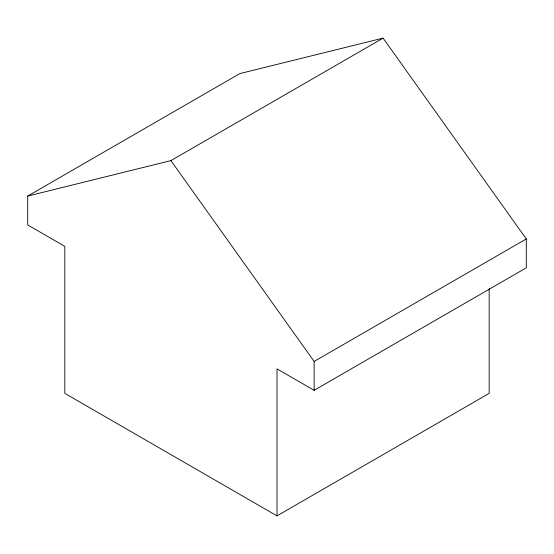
<?xml version="1.0" encoding="UTF-8"?>
<svg xmlns="http://www.w3.org/2000/svg" width="554" height="554" viewBox="0 0 554 554"><rect width="100%" height="100%" fill="white"/><g stroke="black" fill="none" stroke-linecap="round" stroke-linejoin="round"><path stroke-width="0.83" d="M277 515.871L64.832 393.375L64.832 246.378L27.7 224.938L27.7 196.068L239.868 73.571L383.084 38.129L526.3 238.94L526.3 267.811L314.132 390.307L277 368.874L277 515.871L489.168 393.375L489.168 288.745M27.7 196.068L170.916 160.625L383.084 38.129M314.132 390.307L314.132 361.437L526.3 238.94M170.916 160.625L314.132 361.437"/></g></svg>
